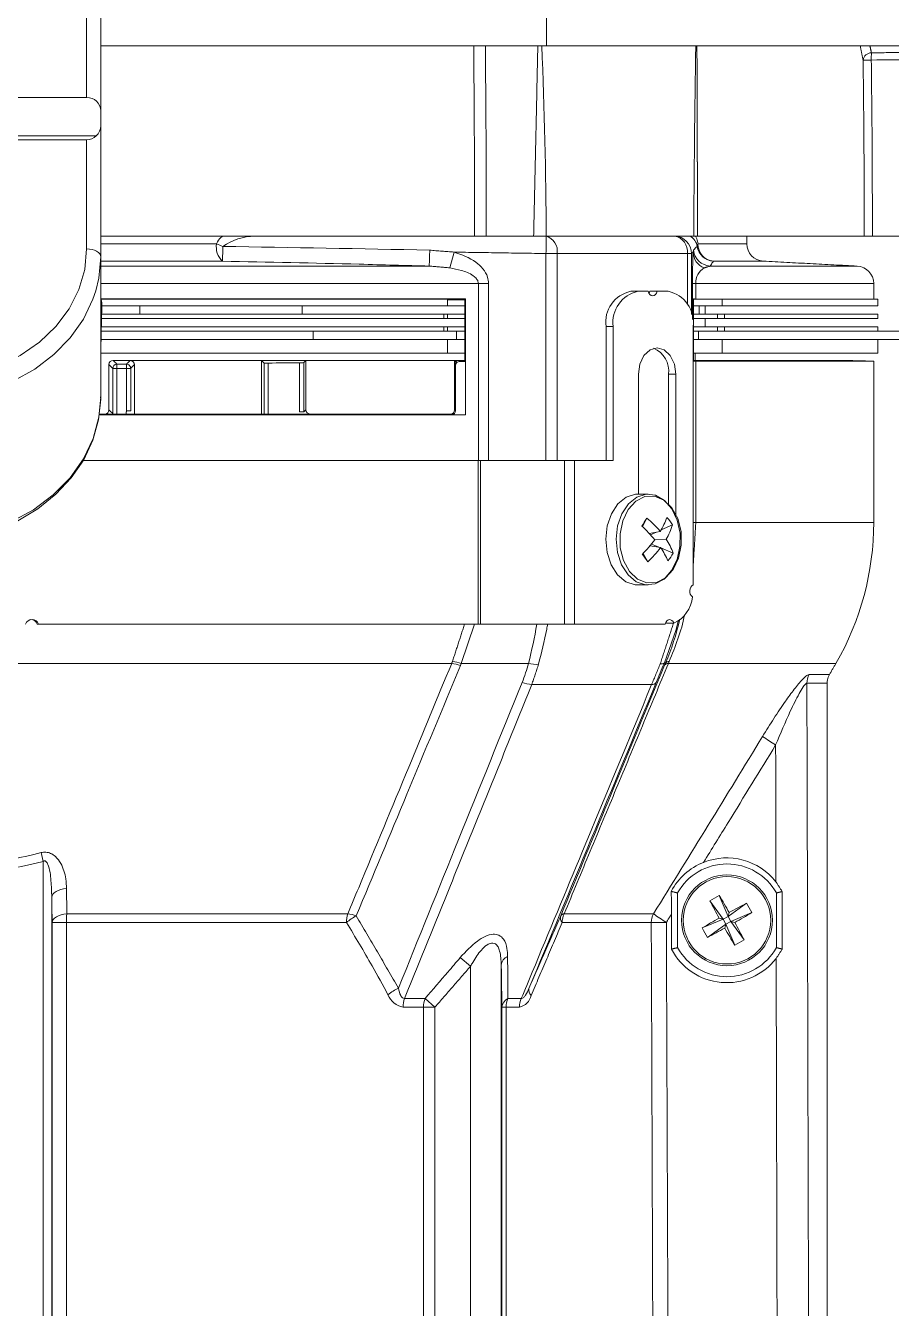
# Model space of a CAD drawing. Extents: x 8 to 113, y 2 to 87.
# Drawn here: x 49.362 to 52.43, y 68.325 to 72.873 of the extents above; entities that cross this region are included whole.
import ezdxf

# ---------------------------------------------------------------- set-up
doc = ezdxf.new("R2010")
doc.units = 0
doc.header["$MEASUREMENT"] = 0
doc.layers.add('OBJECT', color=7, linetype='CONTINUOUS')

msp = doc.modelspace()

# ---------------------------------------------------------------- linework, layer by layer
at = {"layer": 'OBJECT', "linetype": 'Continuous', "lineweight": 15}
for p, q in [((49.5782, 72.6178), (49.5782, 74.4541)), ((49.6282, 74.4541), (49.6282, 72.5709)), ((51.2072, 72.8016), (51.2072, 74.0516)), ((51.2072, 72.8016), (49.6282, 72.8016)), ((52.8952, 72.8016), (51.2072, 72.8016)), ((52.32, 72.7972), (52.3208, 72.8016)), ((49.5782, 72.6178), (49.2232, 72.6178)), ((49.6282, 72.5181), (49.6282, 72.5709)), ((49.6282, 72.5181), (49.6282, 72.0527)), ((48.402, 72.4817), (49.6124, 72.4817)), ((49.5782, 72.4681), (48.4362, 72.4681)), ((49.5782, 72.0814), (49.5782, 72.4681)), ((51.7426, 72.1266), (51.7423, 72.3895)), ((49.6282, 72.1266), (50.9528, 72.1266)), ((49.6282, 72.0996), (50.0388, 72.0996)), ((50.9944, 72.1266), (50.9528, 72.1266)), ((51.2067, 72.1266), (51.7298, 72.1266)), ((51.7344, 72.1266), (52.3335, 72.1266)), ((51.7445, 72.0996), (51.9172, 72.0996)), ((51.9172, 72.1266), (51.9172, 72.0996)), ((52.3625, 72.1266), (52.3335, 72.1266)), ((52.678, 72.1266), (52.3625, 72.1266)), ((49.6282, 72.0527), (49.6282, 71.9271)), ((50.0596, 72.0377), (49.6282, 72.0377)), ((50.8801, 72.0698), (50.865, 72.0141)), ((51.2058, 71.3308), (51.2058, 72.0647)), ((51.2453, 72.0647), (51.2058, 72.0647)), ((51.2453, 72.0647), (51.2453, 71.3308)), ((51.7071, 72.0647), (51.2453, 72.0647)), ((51.7071, 72.0647), (51.7214, 72.0647)), ((51.7071, 71.8846), (51.7071, 72.0647)), ((51.7214, 72.0647), (51.7214, 71.8492)), ((51.9759, 72.0377), (51.7997, 72.0377)), ((49.6282, 72.0203), (50.7922, 72.0203)), ((51.7876, 72.0203), (52.3084, 72.0203)), ((50.9662, 71.9583), (49.6282, 71.9583)), ((50.9662, 71.3308), (50.9662, 71.9583)), ((50.9662, 71.9583), (51.0023, 71.9583)), ((51.0023, 71.9583), (51.0023, 71.3308)), ((51.7367, 71.9583), (51.7251, 71.9583)), ((51.7251, 71.8311), (51.7251, 71.9583)), ((51.7367, 71.9583), (51.7367, 71.9035)), ((52.3672, 71.9583), (51.7367, 71.9583)), ((52.3672, 71.9583), (52.3672, 71.9035)), ((49.6282, 71.5571), (49.6282, 71.9271)), ((49.6293, 71.9035), (50.8572, 71.9035)), ((50.8572, 71.9035), (50.8572, 71.8795)), ((50.9172, 71.9008), (50.9177, 71.9008)), ((50.9177, 71.6858), (50.9177, 71.9008)), ((50.9205, 71.4924), (50.9205, 71.9041)), ((51.507, 71.9308), (51.5325, 71.9308)), ((51.5678, 71.9308), (51.5325, 71.9308)), ((51.5742, 71.9308), (51.5997, 71.9308)), ((51.6386, 71.9308), (51.5997, 71.9308)), ((51.728, 71.6821), (51.728, 71.9044)), ((51.7367, 71.9035), (51.728, 71.9035)), ((51.7367, 71.9035), (51.8121, 71.9035)), ((51.83, 71.9035), (51.8121, 71.9035)), ((51.83, 71.9035), (51.83, 71.8795)), ((51.83, 71.9035), (52.3822, 71.9035)), ((52.3822, 71.8795), (52.3822, 71.9035)), ((49.6322, 71.8867), (49.6282, 71.8859)), ((49.6282, 71.8795), (49.6322, 71.8795)), ((49.6282, 71.7268), (49.6322, 71.8779)), ((49.6322, 71.8811), (49.6322, 71.8863)), ((49.6322, 71.8795), (50.8572, 71.8795)), ((49.7665, 71.8495), (49.7665, 71.8795)), ((50.3421, 71.8495), (50.3421, 71.8795)), ((50.9177, 71.8795), (50.8572, 71.8795)), ((51.83, 71.8795), (51.728, 71.8795)), ((51.7491, 71.8495), (51.7491, 71.8795)), ((51.77, 71.8495), (51.77, 71.8795)), ((51.83, 71.8795), (52.3822, 71.8795)), ((50.8435, 71.8346), (49.631, 71.8346)), ((50.8435, 71.8495), (49.6314, 71.8495)), ((50.8435, 71.8346), (50.8435, 71.8495)), ((50.8435, 71.8495), (50.8572, 71.8495)), ((50.8572, 71.8346), (50.8435, 71.8346)), ((50.8572, 71.8495), (50.8572, 71.8346)), ((50.8572, 71.8495), (50.9177, 71.8495)), ((50.8572, 71.8346), (50.9177, 71.8346)), ((51.728, 71.8495), (51.8138, 71.8495)), ((51.728, 71.8346), (51.8138, 71.8346)), ((51.77, 71.8046), (51.77, 71.8346)), ((51.8138, 71.8346), (51.8138, 71.8495)), ((51.8138, 71.8495), (51.8389, 71.8495)), ((51.8389, 71.8346), (51.8138, 71.8346)), ((51.8389, 71.8495), (51.8389, 71.8346)), ((52.3822, 71.8495), (51.8389, 71.8495)), ((52.3822, 71.8346), (51.8389, 71.8346)), ((52.3822, 71.8346), (52.3822, 71.8495)), ((50.8435, 71.7897), (49.6299, 71.7897)), ((50.8435, 71.8046), (49.6303, 71.8046)), ((50.3804, 71.7597), (50.3804, 71.7897)), ((50.8435, 71.7897), (50.8435, 71.8046)), ((50.8435, 71.8046), (50.8572, 71.8046)), ((50.8572, 71.7897), (50.8435, 71.7897)), ((50.8572, 71.8046), (50.8572, 71.7897)), ((50.8572, 71.8046), (50.9177, 71.8046)), ((50.8572, 71.7897), (50.9177, 71.7897)), ((50.8887, 71.7597), (50.8887, 71.7897)), ((51.4441, 71.8058), (51.4186, 71.8058)), ((51.4186, 71.3308), (51.4186, 71.8058)), ((51.4441, 71.3308), (51.4441, 71.8058)), ((51.7269, 70.8907), (51.7269, 71.8058)), ((51.728, 71.8046), (51.8138, 71.8046)), ((51.728, 71.7897), (51.8138, 71.7897)), ((51.7462, 71.7597), (51.7462, 71.7897)), ((51.8138, 71.7897), (51.8138, 71.8046)), ((51.8138, 71.8046), (51.8389, 71.8046)), ((51.8389, 71.7897), (51.8138, 71.7897)), ((51.8389, 71.8046), (51.8389, 71.7897)), ((52.3822, 71.8046), (51.8389, 71.8046)), ((52.3507, 71.7897), (51.8389, 71.7897)), ((52.5322, 71.7897), (52.3507, 71.7897)), ((52.3822, 71.7897), (52.3822, 71.8046)), ((50.8572, 71.7597), (49.6291, 71.7597)), ((50.8572, 71.7117), (50.8572, 71.7597)), ((50.8572, 71.7597), (50.9177, 71.7597)), ((51.728, 71.7597), (51.83, 71.7597)), ((51.83, 71.7117), (51.83, 71.7597)), ((52.3507, 71.7597), (51.83, 71.7597)), ((52.5322, 71.7597), (52.3507, 71.7597)), ((52.3822, 71.7117), (52.3822, 71.7597)), ((50.8572, 71.7117), (49.6278, 71.7117)), ((49.629, 71.7117), (49.6282, 71.6819)), ((50.1975, 71.6858), (49.7472, 71.6858)), ((50.1975, 71.6858), (50.1975, 71.4958)), ((50.2068, 71.4958), (50.2068, 71.6766)), ((50.2218, 71.6763), (50.2218, 71.4958)), ((50.3326, 71.5033), (50.3326, 71.6776)), ((50.3476, 71.6781), (50.3476, 71.5033)), ((50.3552, 71.6858), (50.3552, 71.5109)), ((50.8822, 71.6858), (50.3552, 71.6858)), ((50.8572, 71.7117), (50.9177, 71.7117)), ((50.8822, 71.6705), (50.8822, 71.6858)), ((50.9162, 71.6858), (50.8822, 71.6858)), ((50.9177, 71.6858), (50.9172, 71.6858)), ((51.728, 71.7117), (51.83, 71.7117)), ((51.728, 71.6858), (51.9573, 71.6858)), ((51.7367, 71.683), (51.728, 71.683)), ((51.7344, 71.6858), (51.7344, 71.7117)), ((51.7367, 71.683), (51.7367, 71.1117)), ((51.7367, 71.683), (52.3672, 71.683)), ((52.3822, 71.7117), (51.83, 71.7117)), ((51.9583, 71.6857), (51.9573, 71.6858)), ((51.9583, 71.6857), (52.2633, 71.6857)), ((52.3672, 71.683), (52.3672, 71.1117)), ((49.6572, 71.6707), (49.6572, 71.5108)), ((49.6857, 71.6574), (49.6707, 71.6574)), ((49.6707, 71.4973), (49.6707, 71.6574)), ((49.6857, 71.6574), (49.6856, 71.6724)), ((49.6857, 71.6574), (49.6857, 71.4973)), ((49.7193, 71.6576), (49.7192, 71.6726)), ((49.7193, 71.5073), (49.7193, 71.6576)), ((49.7193, 71.6576), (49.7343, 71.6576)), ((49.7343, 71.6576), (49.7343, 71.5073)), ((49.7472, 71.4958), (49.7472, 71.6707)), ((50.8822, 71.511), (50.8822, 71.6705)), ((51.5336, 71.2118), (51.5336, 71.6373)), ((51.6403, 71.6373), (51.6658, 71.6373)), ((51.6403, 71.6373), (51.6403, 71.1753)), ((51.6658, 71.6373), (51.6658, 71.1336)), ((50.6322, 71.4958), (49.6239, 71.4958)), ((49.7193, 71.5073), (49.7343, 71.5073)), ((50.3476, 71.5033), (50.3326, 71.5033)), ((50.6322, 71.4926), (50.6322, 71.4958)), ((50.965, 71.3308), (49.5666, 71.3308)), ((50.965, 70.7508), (50.965, 71.3308)), ((50.9737, 71.3308), (50.965, 71.3308)), ((50.9737, 70.7508), (50.9737, 71.3308)), ((51.271, 71.3308), (50.9737, 71.3308)), ((51.271, 70.7508), (51.271, 71.3308)), ((51.3071, 71.3308), (51.271, 71.3308)), ((51.3071, 70.7508), (51.3071, 71.3308)), ((51.3071, 71.3308), (51.4441, 71.3308)), ((51.5682, 71.2118), (51.5312, 71.2118)), ((51.5635, 71.1264), (51.5473, 71.0966)), ((51.6542, 71.1033), (51.6138, 71.0848)), ((51.7367, 71.1117), (51.7269, 71.1117)), ((52.3672, 71.1117), (51.7367, 71.1117)), ((51.6108, 71.0795), (51.5712, 71.0725)), ((51.5971, 71.0771), (51.5759, 71.0674)), ((51.5898, 71.0514), (51.6317, 71.0516)), ((51.5668, 70.9721), (51.5503, 71.0014)), ((51.612, 71.022), (51.5744, 71.0286)), ((51.6096, 71.0224), (51.5796, 71.0349)), ((51.6563, 71.0029), (51.6125, 71.0212)), ((51.5312, 70.8898), (51.5682, 70.8898)), ((49.403, 70.7508), (49.4073, 70.7508)), ((50.965, 70.7508), (49.4073, 70.7508)), ((50.9737, 70.7508), (50.965, 70.7508)), ((51.271, 70.7508), (50.9737, 70.7508)), ((51.3071, 70.7508), (51.271, 70.7508)), ((51.628, 70.7508), (51.3071, 70.7508)), ((51.6312, 70.7587), (51.6334, 70.7541)), ((51.6588, 70.7541), (51.6334, 70.7541)), ((50.8717, 70.6117), (49.2572, 70.6117)), ((51.1438, 70.6117), (50.9056, 70.6117)), ((51.6252, 70.6135), (51.6292, 70.6118)), ((52.2332, 70.6117), (51.6396, 70.6117)), ((51.1556, 70.5367), (51.5802, 70.5367)), ((52.2022, 70.5414), (52.1303, 70.5414)), ((52.1385, 70.5724), (52.2105, 70.5724)), ((52.2022, 70.5414), (52.2022, 65.8575)), ((49.4168, 69.9406), (49.4245, 69.9096)), ((49.4245, 65.4847), (49.4245, 69.9096)), ((49.4545, 65.4837), (49.4545, 69.7824)), ((51.6722, 69.7976), (51.6722, 69.6039)), ((51.7867, 69.7702), (51.8333, 69.7047)), ((51.82, 69.7887), (51.8512, 69.7147)), ((52.0222, 69.7976), (52.0222, 69.6039)), ((49.508, 69.7237), (50.5037, 69.7237)), ((51.2702, 69.7237), (51.5868, 69.7237)), ((51.9166, 69.7613), (51.8512, 69.7147)), ((51.8551, 69.7285), (51.8512, 69.7147)), ((51.9352, 69.728), (51.8612, 69.6968)), ((49.4559, 65.4791), (49.4559, 69.6927)), ((49.4559, 69.6927), (49.5064, 69.6927)), ((49.5064, 69.6927), (49.5064, 65.4737)), ((50.4991, 69.6927), (49.5064, 69.6927)), ((51.5789, 69.6927), (51.2633, 69.6927)), ((51.7593, 69.6735), (51.8333, 69.7047)), ((51.7778, 69.6403), (51.8433, 69.6868)), ((51.8333, 69.7047), (51.8195, 69.7086)), ((51.8333, 69.7047), (51.8512, 69.7147)), ((51.8333, 69.7047), (51.8433, 69.6868)), ((51.8394, 69.6731), (51.8433, 69.6868)), ((51.8612, 69.6968), (51.8433, 69.6868)), ((51.8745, 69.6128), (51.8433, 69.6868)), ((51.8612, 69.6968), (51.8512, 69.7147)), ((51.9077, 69.6313), (51.8612, 69.6968)), ((51.8612, 69.6968), (51.8749, 69.6929)), ((50.902, 69.5687), (50.9384, 69.5377)), ((50.9384, 65.4828), (50.9384, 69.5377)), ((51.0474, 69.5417), (51.0474, 65.483)), ((50.705, 69.4237), (50.7774, 69.4237)), ((50.7774, 69.4237), (50.8125, 69.3927)), ((51.0708, 69.4237), (51.1184, 69.4237)), ((50.772, 69.3927), (50.6998, 69.3927)), ((50.772, 65.4737), (50.772, 69.3927)), ((50.772, 69.3927), (50.8125, 69.3927)), ((50.8125, 69.3927), (50.8125, 65.4754)), ((51.0497, 65.4753), (51.0497, 69.3927)), ((51.0497, 69.3927), (51.0645, 69.3927)), ((51.0645, 69.3927), (51.0645, 65.4737)), ((51.1119, 69.3927), (51.0645, 69.3927))]:
    msp.add_line(p, q, dxfattribs=at)
at = {"layer": 'OBJECT', "linetype": 'Continuous', "lineweight": 15, "flags": 128}
for points in [[(48.4362, 72.0814), (48.4433, 72.0082), (48.4642, 71.9368), (48.4985, 71.869), (48.5453, 71.8064), (48.6035, 71.7506), (48.6716, 71.7029), (48.748, 71.6646), (48.8308, 71.6365), (48.9179, 71.6194), (49.0072, 71.6136), (49.0965, 71.6194), (49.1837, 71.6365), (49.2665, 71.6646), (49.3429, 71.7029), (49.411, 71.7506), (49.4692, 71.8064), (49.516, 71.869), (49.5503, 71.9368), (49.5712, 72.0082), (49.5782, 72.0814)], [(49.6282, 72.0527), (49.6273, 72.0583), (49.6244, 72.0636), (49.6198, 72.0686), (49.6136, 72.073), (49.606, 72.0765), (49.5974, 72.0792), (49.588, 72.0808), (49.5782, 72.0814)], [(49.6282, 72.0527), (49.6213, 71.9769), (49.6105, 71.932)], [(49.6105, 71.932), (49.6006, 71.9027), (49.5667, 71.832), (49.5203, 71.7661), (49.4625, 71.7067), (49.3944, 71.655), (49.3177, 71.6121), (49.2341, 71.5791), (49.1454, 71.5567), (49.0536, 71.5454), (48.9608, 71.5454), (48.869, 71.5567), (48.7803, 71.5791), (48.6967, 71.6121), (48.62, 71.655), (48.552, 71.7067), (48.4941, 71.7661), (48.4477, 71.832), (48.4265, 71.8724)], [(51.5997, 71.9308), (51.5973, 71.9242), (51.5936, 71.919), (51.5889, 71.9157), (51.5838, 71.9145), (51.5786, 71.9157), (51.574, 71.919), (51.5702, 71.9242), (51.5678, 71.9308)], [(51.5742, 71.9308), (51.5718, 71.9242), (51.571, 71.9228)], [(51.5336, 71.6373), (51.5386, 71.673), (51.5529, 71.7034), (51.5744, 71.7236), (51.5997, 71.7308), (51.625, 71.7236), (51.6464, 71.7034), (51.6607, 71.673), (51.6658, 71.6373)], [(48.3868, 71.5356), (48.389, 71.509), (48.4052, 71.4324), (48.4354, 71.3588), (48.4789, 71.2898), (48.5347, 71.227), (48.6016, 71.1719), (48.678, 71.1258), (48.762, 71.0898), (48.8517, 71.0646), (48.9451, 71.051), (49.0399, 71.0491), (49.1339, 71.0591), (49.225, 71.0807), (49.311, 71.1134), (49.3899, 71.1565), (49.4599, 71.2089), (49.5194, 71.2694), (49.5669, 71.3367), (49.6013, 71.4091), (49.6219, 71.4849), (49.6282, 71.5571)], [(48.3882, 71.5348), (48.3922, 71.485), (48.4105, 71.4134), (48.4407, 71.3448), (48.4821, 71.2804), (48.534, 71.2215), (48.5955, 71.1692), (48.6653, 71.1247), (48.742, 71.0888), (48.8241, 71.0623), (48.9099, 71.0457), (48.9978, 71.0394), (49.0858, 71.0435), (49.1723, 71.0579), (49.2556, 71.0825), (49.334, 71.1166), (49.4058, 71.1598), (49.4695, 71.2111), (49.5239, 71.2696), (49.5677, 71.3339), (49.6001, 71.4027), (49.6203, 71.4746), (49.6281, 71.5479), (49.6275, 71.5572)], [(51.5312, 71.2118), (51.5235, 71.2114), (51.4903, 71.201), (51.4608, 71.1774), (51.4376, 71.1424), (51.4226, 71.0993), (51.4173, 71.0519), (51.4222, 71.0044), (51.4367, 70.961), (51.4596, 70.9256), (51.4888, 70.9013), (51.5219, 70.8903), (51.5312, 70.8898)], [(51.6511, 70.9404), (51.6704, 70.9799), (51.6806, 71.0256), (51.6809, 71.0736), (51.6711, 71.1196), (51.6522, 71.1594), (51.6258, 71.1896), (51.5943, 71.2075), (51.5605, 71.2114), (51.5273, 71.201), (51.4978, 71.1774), (51.4746, 71.1424), (51.4596, 71.0993), (51.4543, 71.0519), (51.4592, 71.0044), (51.4737, 70.961), (51.4966, 70.9256), (51.5258, 70.9013), (51.5589, 70.8903), (51.5927, 70.8935), (51.6244, 70.9108), (51.6511, 70.9404)], [(51.6565, 70.9446), (51.6758, 70.9847), (51.6854, 71.0312), (51.6843, 71.0796), (51.6728, 71.1252), (51.6518, 71.1635), (51.6235, 71.1908), (51.5906, 71.2044), (51.5563, 71.2029), (51.5241, 71.1865), (51.497, 71.1569), (51.4777, 71.1169), (51.4681, 71.0704), (51.4692, 71.0219), (51.4807, 70.9763), (51.5017, 70.938), (51.53, 70.9107), (51.5629, 70.8972), (51.5971, 70.8986), (51.6294, 70.915), (51.6565, 70.9446)], [(51.6752, 70.7648), (51.6661, 70.7281), (51.6252, 70.6135), (51.6252, 70.6135), (51.6252, 70.6135)], [(51.628, 70.7508), (51.6302, 70.7569), (51.6336, 70.762), (51.6378, 70.7654), (51.6426, 70.7669), (51.6475, 70.7664), (51.6521, 70.764), (51.656, 70.7597), (51.6588, 70.7541)], [(50.9524, 70.7508), (50.9056, 70.6117), (50.9056, 70.6117), (50.9056, 70.6117)], [(49.5068, 69.8134), (49.4963, 69.8119), (49.4865, 69.8096), (49.4776, 69.8064), (49.4698, 69.8026), (49.4635, 69.7981), (49.4587, 69.7931), (49.4557, 69.7878), (49.4545, 69.7824)], [(49.508, 69.7237), (49.4976, 69.7222), (49.4878, 69.7199), (49.4789, 69.7167), (49.4711, 69.7128), (49.4648, 69.7083), (49.4601, 69.7034), (49.4571, 69.6981), (49.4559, 69.6927)]]:
    msp.add_lwpolyline(points, dxfattribs=at)
at = {"layer": 'OBJECT', "linetype": 'Continuous', "lineweight": 15}
for radius in [0.161, 0.1549]:
    msp.add_circle((51.8472, 69.7008), radius, dxfattribs=at)
for centre, radius, start, end in [((34.9843, 72.0792), 16.2224, 0.16739, 2.55226), ((94.4338, 72.0161), 42.7042, 178.94595, 179.85165), ((52.3595, 72.7465), 0.0302, 91.208, 172.3738), ((53.0407, 72.7569), 0.6821, 178.3353, 180.5015), ((52.7107, 43.9741), 28.7789, 90.70107, 90.75881), ((49.5797, 72.5693), 0.0485, 1.8793, 91.7634), ((49.5782, 72.5181), 0.05, 313.1786, 0), ((49.5782, 72.5181), 0.05, 270, 313.1786), ((50.1038, 72.087), 0.0662, 169.0222, 228.1642), ((50.2162, 72.4683), 0.4092, 244.3029, 247.6553), ((37.4075, 72.315), 12.6552, 358.74425, 358.9805), ((50.1783, 71.9206), 0.2061, 91.3946, 124.7934), ((48.6261, -27.8906), 99.9907, 88.757759, 89.177946), ((2.2428, 72.8969), 48.9701, 359.02617, 359.09869), ((51.1904, 72.0735), 0.0556, 350.8085, 72.8843), ((51.6507, 72.0708), 0.0568, 353.8232, 79.8675), ((51.6594, 72.0646), 0.062, 0.0187, 88.8266), ((51.6934, 72.0834), 0.0486, 7.6045, 62.7865), ((51.7926, 72.0268), 0.0811, 128.9804, 142.0887), ((51.7559, 72.0909), 0.0143, 142.6414, 184.1274), ((51.8028, 72.0996), 0.062, 189.0432, 267.16), ((51.8049, 72.0979), 0.0605, 178.4265, 265.0796), ((51.9792, 72.0996), 0.062, 180.0007, 267.0006), ((33.9333, 72.5428), 16.867, 358.22477, 358.4164), ((53.9687, 71.9701), 2.2437, 177.4506, 180.2995), ((51.7877, 72.0707), 0.0604, 180.8385, 249.7837), ((51.7904, 72.0822), 0.062, 185.1379, 267.4504), ((51.8001, 71.9602), 0.0634, 121.6862, 181.6521), ((52.3052, 71.9583), 0.062, 0.0004, 87.0006), ((51.5291, 71.8214), 0.1116, 101.4218, 188.0495), ((51.5546, 71.8214), 0.1116, 101.4218, 188.0495), ((51.6165, 71.8214), 0.1116, 351.9505, 78.5782), ((51.7358, 71.9359), 0.0324, 256.1879, 271.7305), ((49.5122, 71.8863), 0.12, 0, 0.1914), ((49.5122, 71.8811), 0.12, 359.2499, 0), ((49.5122, 71.8811), 0.12, 358.5, 359.2499), ((51.5522, 71.6474), 0.0887, 353.4616, 66.9255), ((49.6722, 71.6708), 0.015, 89.9983, 179.6993), ((49.7322, 71.6707), 0.0151, 359.8693, 89.7804), ((50.217, 71.8526), 0.1763, 266.7006, 271.5745), ((49.2007, 168.676), 97.005, 270.603144, 270.668577), ((50.3354, 71.8049), 0.1274, 268.7578, 275.5104), ((50.8973, 71.6707), 0.015, 90.1173, 178.8378), ((50.9006, 71.6673), 0.0152, 90.7492, 180.2319), ((51.7358, 71.6506), 0.0324, 88.27, 103.8079), ((49.6857, 71.6574), 0.015, 90.3653, 179.9543), ((49.7193, 71.6576), 0.015, 0.0463, 90.29), ((49.6422, 71.5108), 0.015, 269.9982, 359.7065), ((50.3703, 71.5109), 0.0151, 179.733, 269.5843), ((50.8672, 71.5108), 0.015, 270.1429, 358.8357), ((50.8703, 71.5077), 0.0152, 270.6242, 0.3569), ((51.381, 71.2198), 0.2692, 328.588, 340.3695), ((51.4922, 71.0021), 0.191, 32.0142, 41.8138), ((54.8672, 68.9075), 3.9797, 146.1127, 146.5919), ((51.1948, 70.7227), 0.5139, 39.5502, 47.0246), ((51.3148, 70.8282), 0.3883, 40.334, 50.1596), ((51.4389, 71.166), 0.2242, 329.3222, 343.7606), ((51.3672, 71.1117), 1, 329.9995, 360), ((51.1916, 71.3439), 0.4959, 315.8157, 323.6478), ((51.4533, 70.9311), 0.2153, 19.4637, 34.0336), ((53.4715, 72.4233), 2.3945, 216.5237, 217.3042), ((51.3082, 71.2518), 0.3809, 312.7657, 322.8973), ((51.3971, 70.8727), 0.2617, 23.0567, 34.7892), ((51.4835, 71.0979), 0.1972, 321.5108, 331.1938), ((51.7428, 70.868), 0.0277, 124.9613, 228.8585), ((51.612, 70.857), 0.113, 294.4774, 354.9939), ((49.3847, 70.7431), 0.0239, 90.0082, 161.3343), ((49.3806, 70.7434), 0.0236, 18.1975, 89.8232), ((49.3847, 70.7432), 0.0238, 18.6152, 87.6218), ((50.7719, 70.9776), 0.9321, 336.8955, 347.0002), ((49.2426, 71.0909), 1.9607, 345.8537, 350.0087), ((50.857, 70.4797), 0.1328, 69.8861, 83.6662), ((50.8616, 70.4862), 0.133, 70.6916, 84.4693), ((51.174, 70.7378), 0.1296, 256.5645, 272.455), ((51.6154, 70.6252), 0.0153, 253.0313, 310.1241), ((51.6394, 70.5957), 0.016, 89.4462, 145.475), ((51.6418, 70.6029), 0.0155, 88.1298, 144.6109), ((51.1645, 70.6632), 0.1268, 250.071, 265.9952), ((51.5821, 70.5544), 0.0178, 264.1254, 322.7192), ((52.1934, 70.5414), 0.0631, 150.6115, 180.034), ((-32.119, 121.5795), 98.4667, 328.22174, 328.651317), ((52.3399, 70.8632), 0.6285, 234.3129, 239.363), ((49.0072, 71.5489), 1.6916, 255.718, 284.282), ((49.0072, 71.5236), 1.6351, 255.4942, 284.5058), ((51.8449, 69.7012), 0.2202, 111.4903, 152.4115), ((51.8472, 69.7008), 0.2, 28.955, 151.045), ((51.8465, 69.7008), 0.2212, 38.0275, 111.8555), ((51.9962, 69.4335), 0.3965, 116.3978, 121.8984), ((54.2454, 71.0408), 2.7676, 207.3299, 208.7738), ((49.4468, 68.3647), 2.7676, 29.5224, 30.9663), ((49.8042, 69.6935), 0.2978, 174.1817, 180.1563), ((50.6023, 69.6932), 0.1032, 162.8621, 180.3249), ((50.487, 69.5902), 0.1345, 69.8778, 82.8773), ((51.2706, 69.7084), 0.0153, 91.5746, 146.3337), ((51.335, 69.6929), 0.0717, 154.6006, 180.2047), ((51.6434, 69.6927), 0.0645, 151.3447, 180.0719), ((51.9748, 70.2587), 0.661, 234.0519, 238.802), ((53.1873, 67.3026), 2.7676, 117.3299, 118.7738), ((50.5112, 72.1011), 2.7676, 299.5224, 300.9663), ((51.58, 69.5517), 0.3965, 26.3978, 31.8984), ((50.6162, 69.5611), 0.1761, 118.0928, 131.68), ((51.2834, 69.7098), 0.0264, 164.5314, 220.4525), ((51.6343, 67.5173), 2.176, 90.05, 91.4599), ((53.1833, 67.3004), 2.7676, 119.5224, 120.9663), ((52.1144, 69.8498), 0.3965, 206.3978, 211.8984), ((50.5072, 72.0989), 2.7676, 297.3299, 298.7738), ((54.2476, 71.0368), 2.7676, 209.5224, 210.9663), ((49.4491, 68.3607), 2.7676, 27.3299, 28.7738), ((51.6982, 69.968), 0.3965, 296.3978, 301.8984), ((51.8465, 69.7008), 0.2212, 207.5688, 322.2557), ((51.8472, 69.7008), 0.2, 208.955, 331.045), ((51.0855, 69.5377), 0.0383, 114.1733, 174.0536), ((50.7529, 69.3096), 0.1662, 114.7217, 130.0941), ((51.1704, 69.4535), 0.0255, 168.0646, 228.0057), ((50.7132, 69.4641), 0.0727, 202.1081, 259.3164), ((50.7918, 69.3932), 0.092, 160.6461, 180.3188), ((50.8606, 69.3931), 0.0886, 159.8557, 180.3124), ((51.0881, 69.3891), 0.0386, 116.6089, 174.7731), ((51.142, 69.393), 0.0775, 156.7007, 180.2622), ((51.0998, 69.4461), 0.0548, 282.8001, 347.8926), ((51.1879, 69.393), 0.076, 156.1964, 180.2503)]:
    msp.add_arc(centre, radius, start, end, dxfattribs=at)
msp.add_ellipse((43.9501, 73.4266), major_axis=(35.624, 0), ratio=0.01952, start_param=4.950673, end_param=4.959909, dxfattribs=at)
for points, knots in [([(50.9528, 72.1266), (50.9526, 72.257), (50.9523, 72.482), (50.9505, 72.707), (50.9497, 72.8016)], [0, 0, 0, 0, 0.579334, 1, 1, 1, 1]), ([(50.991, 72.8016), (50.9918, 72.707), (50.9939, 72.482), (50.9943, 72.257), (50.9944, 72.1266)], [0, 0, 0, 0, 0.420439, 1, 1, 1, 1]), ([(52.3589, 72.7767), (52.3789, 72.7768), (52.4788, 72.7773), (52.5851, 72.7779), (52.6714, 72.7783), (52.6777, 72.7784)], [0, 0, 0, 0, 0.188103, 0.940514, 1, 1, 1, 1]), ([(52.3335, 72.1266), (52.3333, 72.2335), (52.333, 72.4415), (52.3307, 72.6495), (52.3296, 72.7505)], [0, 0, 0, 0, 0.514, 1, 1, 1, 1]), ([(52.3586, 72.7509), (52.3597, 72.6498), (52.362, 72.4417), (52.3623, 72.2336), (52.3625, 72.1266)], [0, 0, 0, 0, 0.486, 1, 1, 1, 1]), ([(50.0388, 72.0996), (50.0431, 72.108), (50.0485, 72.1186), (50.0576, 72.1252), (50.0596, 72.1266)], [0, 0, 0, 0, 0.785749, 1, 1, 1, 1]), ([(50.9944, 72.1266), (51.0257, 72.1266), (51.0816, 72.1266), (51.1375, 72.1266), (51.1621, 72.1266)], [0, 0, 0, 0, 0.56, 1, 1, 1, 1]), ([(51.2067, 72.1266), (51.1999, 72.1266), (51.1864, 72.1266), (51.1702, 72.1266), (51.1621, 72.1266)], [0, 0, 0, 0, 0.49976, 1, 1, 1, 1]), ([(51.7415, 72.1266), (51.7414, 72.1266), (51.741, 72.1266), (51.7346, 72.1266), (51.7298, 72.1266)], [0, 0, 0, 0, 0.266679, 1, 1, 1, 1]), ([(51.7359, 72.1266), (51.7375, 72.1234), (51.7411, 72.1164), (51.7433, 72.1055), (51.7445, 72.0996)], [0, 0, 0, 0, 0.450091, 1, 1, 1, 1]), ([(50.7922, 72.0203), (50.7096, 72.0225), (50.4654, 72.0293), (50.2212, 72.0344), (50.0596, 72.0377)], [0, 0, 0, 0, 0.33844, 1, 1, 1, 1]), ([(50.8801, 72.0698), (50.9075, 72.0603), (50.9457, 72.047), (50.9834, 72.0119), (50.9997, 71.9852), (51.0016, 71.9661), (51.0023, 71.9583)], [0, 0, 0, 0, 0.484963, 0.675899, 0.868393, 1, 1, 1, 1]), ([(51.7997, 72.0377), (51.7984, 72.0362), (51.7944, 72.0315), (51.7904, 72.0248), (51.7876, 72.0203)], [0, 0, 0, 0, 0.321063, 1, 1, 1, 1]), ([(50.9662, 71.9583), (50.9659, 71.961), (50.9652, 71.9671), (50.9588, 71.9772), (50.9403, 71.993), (50.9073, 72.0059), (50.8787, 72.0114), (50.865, 72.0141)], [0, 0, 0, 0, 0.064307, 0.144323, 0.280227, 0.653314, 1, 1, 1, 1]), ([(49.6293, 71.9036), (49.6831, 71.9036), (49.8311, 71.9036), (50.0677, 71.9037), (50.3509, 71.9038), (50.639, 71.9039), (50.8264, 71.9041), (50.9205, 71.9041)], [0, 0, 0, 0, 0.11637, 0.320342, 0.524314, 0.760971, 1, 1, 1, 1]), ([(49.6722, 71.6858), (49.6725, 71.6855), (49.6738, 71.6842), (49.6767, 71.6813), (49.6809, 71.6771), (49.6841, 71.6739), (49.6856, 71.6724)], [0, 0, 0, 0, 0.058584, 0.292918, 0.660731, 1, 1, 1, 1]), ([(49.7322, 71.6858), (49.7297, 71.6858), (49.7198, 71.6858), (49.6998, 71.6858), (49.6822, 71.6858), (49.6722, 71.6858)], [0, 0, 0, 0, 0.124521, 0.499556, 1, 1, 1, 1]), ([(49.7192, 71.6726), (49.7193, 71.6728), (49.7205, 71.6739), (49.7233, 71.6767), (49.7275, 71.681), (49.7306, 71.6842), (49.7322, 71.6858)], [0, 0, 0, 0, 0.030829, 0.271326, 0.635663, 1, 1, 1, 1]), ([(50.1975, 71.6858), (50.1992, 71.6842), (50.2021, 71.6813), (50.2052, 71.6782), (50.2067, 71.6767), (50.2068, 71.6766)], [0, 0, 0, 0, 0.520228, 0.948543, 1, 1, 1, 1]), ([(50.2072, 71.6858), (50.2056, 71.6858), (50.2024, 71.6858), (50.1992, 71.6858), (50.1976, 71.6858)], [0, 0, 0, 0, 0.500007, 1, 1, 1, 1]), ([(50.3472, 71.6858), (50.3357, 71.6858), (50.3125, 71.6858), (50.266, 71.6858), (50.2307, 71.6858), (50.2072, 71.6858)], [0, 0, 0, 0, 0.250103, 0.500205, 1, 1, 1, 1]), ([(50.3472, 71.6858), (50.3485, 71.6858), (50.3512, 71.6858), (50.3538, 71.6858), (50.3552, 71.6858)], [0, 0, 0, 0, 0.500008, 1, 1, 1, 1]), ([(50.3552, 71.6858), (50.3538, 71.6844), (50.3513, 71.6819), (50.3488, 71.6793), (50.3476, 71.6781)], [0, 0, 0, 0, 0.524976, 1, 1, 1, 1]), ([(50.8822, 71.6858), (50.8844, 71.6836), (50.8867, 71.6814), (50.8889, 71.6792), (50.889, 71.6791)], [0, 0, 0, 0, 0.955874, 1, 1, 1, 1]), ([(50.8972, 71.6858), (50.8975, 71.6855), (50.8986, 71.6844), (50.8996, 71.6833), (50.9004, 71.6825)], [0, 0, 0, 0, 0.244689, 1, 1, 1, 1]), ([(50.8973, 71.6858), (50.8981, 71.6858), (50.9048, 71.6858), (50.9114, 71.6858), (50.9172, 71.6858)], [0, 0, 0, 0, 0.127543, 1, 1, 1, 1]), ([(50.9205, 71.6825), (50.9175, 71.6825), (50.9116, 71.6825), (50.9049, 71.6825), (50.9012, 71.6825), (50.9004, 71.6825)], [0, 0, 0, 0, 0.441887, 0.883774, 1, 1, 1, 1]), ([(50.9205, 71.6825), (50.9197, 71.6832), (50.9186, 71.6843), (50.9176, 71.6854), (50.9172, 71.6858)], [0, 0, 0, 0, 0.697867, 1, 1, 1, 1]), ([(49.6856, 71.6724), (49.6956, 71.6725), (49.7068, 71.6726), (49.718, 71.6726), (49.7192, 71.6726)], [0, 0, 0, 0, 0.89395, 1, 1, 1, 1]), ([(50.8822, 71.6705), (50.8822, 71.6706), (50.8822, 71.6708), (50.8822, 71.671), (50.8822, 71.671)], [0, 0, 0, 0, 0.637801, 1, 1, 1, 1]), ([(50.6322, 71.4926), (50.5499, 71.4926), (50.3848, 71.4927), (50.1222, 71.4928), (49.8678, 71.4929), (49.6982, 71.4929), (49.6223, 71.493)], [0, 0, 0, 0, 0.258431, 0.518657, 0.784541, 1, 1, 1, 1]), ([(49.6572, 71.5107), (49.6572, 71.5107), (49.6617, 71.5062), (49.6662, 71.5017), (49.6707, 71.4973)], [0, 0, 0, 0, 0.000031, 1, 1, 1, 1]), ([(50.9205, 71.4924), (50.9001, 71.4924), (50.8592, 71.4924), (50.7967, 71.4925), (50.7215, 71.4925), (50.666, 71.4926), (50.6322, 71.4926)], [0, 0, 0, 0, 0.218765, 0.43753, 0.656295, 1, 1, 1, 1]), ([(50.8671, 71.4958), (50.8518, 71.4958), (50.816, 71.4958), (50.7433, 71.4958), (50.6846, 71.4958), (50.6472, 71.4958)], [0, 0, 0, 0, 0.21413, 0.498862, 1, 1, 1, 1]), ([(50.8704, 71.4925), (50.8702, 71.4928), (50.8691, 71.4939), (50.868, 71.4949), (50.8672, 71.4958)], [0, 0, 0, 0, 0.245295, 1, 1, 1, 1]), ([(50.8704, 71.4925), (50.8754, 71.4925), (50.8922, 71.4925), (50.9088, 71.4925), (50.9205, 71.4925)], [0, 0, 0, 0, 0.298618, 1, 1, 1, 1]), ([(50.8822, 71.5105), (50.8822, 71.5106), (50.8822, 71.5108), (50.8822, 71.511), (50.8822, 71.511)], [0, 0, 0, 0, 0.636589, 1, 1, 1, 1]), ([(51.6967, 70.7841), (51.6967, 70.784), (51.6858, 70.7251), (51.664, 70.6717), (51.6423, 70.6183)], [0, 0, 0, 0, 0.002696, 1, 1, 1, 1]), ([(51.2117, 70.7508), (51.2106, 70.745), (51.2016, 70.6962), (51.1899, 70.6495), (51.1795, 70.6083)], [0, 0, 0, 0, 0.118347, 1, 1, 1, 1]), ([(50.5037, 69.7237), (50.5165, 69.7545), (50.5885, 69.9278), (50.7112, 70.2237), (50.8209, 70.489), (50.8717, 70.6117)], [0, 0, 0, 0, 0.104198, 0.585846, 1, 1, 1, 1]), ([(50.9027, 70.6044), (50.8395, 70.4522), (50.7166, 70.156), (50.5932, 69.8602), (50.5333, 69.7165)], [0, 0, 0, 0, 0.514049, 1, 1, 1, 1]), ([(50.9056, 70.6117), (50.9056, 70.6117), (50.9047, 70.6093), (50.9037, 70.6068), (50.9027, 70.6044)], [0, 0, 0, 0, 0.00028, 1, 1, 1, 1]), ([(51.1213, 70.544), (51.1295, 70.5664), (51.1378, 70.5888), (51.1438, 70.6117), (51.1438, 70.6117)], [0, 0, 0, 0, 0.999969, 1, 1, 1, 1]), ([(51.2579, 69.7169), (51.3177, 69.8607), (51.4407, 70.1565), (51.5633, 70.4527), (51.6263, 70.6048)], [0, 0, 0, 0, 0.486388, 1, 1, 1, 1]), ([(51.6252, 70.6135), (51.6252, 70.6135), (51.6154, 70.5898), (51.6058, 70.5667), (51.5962, 70.5436)], [0, 0, 0, 0, 0.00003, 1, 1, 1, 1]), ([(51.6263, 70.6048), (51.6272, 70.6071), (51.6282, 70.6095), (51.6292, 70.6118), (51.6292, 70.6118)], [0, 0, 0, 0, 0.99971, 1, 1, 1, 1]), ([(50.6834, 69.4606), (50.7543, 69.6363), (50.9, 69.9974), (51.0462, 70.3586), (51.1213, 70.544)], [0, 0, 0, 0, 0.486656, 1, 1, 1, 1]), ([(51.1184, 69.4237), (51.1313, 69.4546), (51.2036, 69.6286), (51.3579, 69.9996), (51.4987, 70.3397), (51.5802, 70.5367)], [0, 0, 0, 0, 0.083466, 0.469044, 1, 1, 1, 1]), ([(51.5962, 70.5436), (51.5193, 70.3581), (51.3694, 69.9965), (51.2188, 69.6349), (51.1455, 69.4588)], [0, 0, 0, 0, 0.513008, 1, 1, 1, 1]), ([(51.9732, 70.3527), (51.9865, 70.3741), (52.013, 70.4168), (52.051, 70.4733), (52.0859, 70.521), (52.1123, 70.5528), (52.1303, 70.5699), (52.136, 70.5716), (52.1385, 70.5724)], [0, 0, 0, 0, 0.227374, 0.454238, 0.628217, 0.803357, 0.912623, 1, 1, 1, 1]), ([(52.1303, 70.5414), (52.1289, 70.5408), (52.1256, 70.5395), (52.1159, 70.5268), (52.0974, 70.4956), (52.0631, 70.426), (52.0365, 70.3628), (52.0196, 70.3224)], [0, 0, 0, 0, 0.062411, 0.139207, 0.265334, 0.530913, 1, 1, 1, 1]), ([(52.1303, 70.5414), (52.1305, 70.4636), (52.1316, 70.0525), (52.1357, 68.472), (52.1393, 66.9693), (52.1422, 65.7998)], [0, 0, 0, 0, 0.049218, 0.260105, 1, 1, 1, 1]), ([(52.2105, 70.5724), (52.2075, 70.566), (52.2029, 70.5561), (52.2023, 70.5452), (52.2022, 70.5414)], [0, 0, 0, 0, 0.64356, 1, 1, 1, 1]), ([(52.0196, 70.3224), (51.9635, 70.2307), (51.8786, 70.0918), (51.7932, 69.9532), (51.7642, 69.9062)], [0, 0, 0, 0, 0.660515, 1, 1, 1, 1]), ([(49.4168, 69.9406), (49.4226, 69.9416), (49.4343, 69.9434), (49.4524, 69.9384), (49.4716, 69.9254), (49.4931, 69.8953), (49.5046, 69.8554), (49.5062, 69.8247), (49.5068, 69.8134)], [0, 0, 0, 0, 0.087297, 0.174538, 0.284702, 0.464437, 0.802351, 1, 1, 1, 1]), ([(49.4545, 69.7824), (49.4539, 69.8019), (49.4526, 69.8411), (49.4478, 69.8829), (49.4379, 69.9042), (49.4352, 69.9082), (49.4322, 69.9106), (49.4299, 69.9115), (49.4274, 69.9113), (49.4256, 69.9104), (49.4248, 69.9098), (49.4245, 69.9096)], [0, 0, 0, 0, 0.41911, 0.839951, 0.8802, 0.924729, 0.942602, 0.960653, 0.976828, 0.994028, 1, 1, 1, 1]), ([(51.6497, 69.8032), (51.6499, 69.7938), (51.6503, 69.7686), (51.6504, 69.7401), (51.6504, 69.7223)], [0, 0, 0, 0, 0.372317, 1, 1, 1, 1]), ([(50.6459, 69.4368), (50.6273, 69.471), (50.5806, 69.5573), (50.5298, 69.6417), (50.4991, 69.6927)], [0, 0, 0, 0, 0.396331, 1, 1, 1, 1]), ([(51.5938, 65.5831), (51.5937, 65.6244), (51.593, 65.8311), (51.5899, 66.699), (51.5851, 68.0275), (51.5808, 69.1907), (51.5789, 69.6927)], [0, 0, 0, 0, 0.030171, 0.150856, 0.633595, 1, 1, 1, 1]), ([(51.6324, 69.6934), (51.634, 69.2904), (51.6372, 68.4572), (51.6423, 67.0873), (51.6458, 66.1204), (51.6477, 65.5838)], [0, 0, 0, 0, 0.294131, 0.608268, 1, 1, 1, 1]), ([(50.902, 69.5687), (50.9215, 69.5899), (50.949, 69.6199), (50.9908, 69.6453), (51.018, 69.6531), (51.0409, 69.649), (51.0592, 69.6321), (51.0683, 69.6049), (51.0694, 69.5821), (51.0698, 69.5727)], [0, 0, 0, 0, 0.269459, 0.38121, 0.493906, 0.593567, 0.708386, 0.879636, 1, 1, 1, 1]), ([(51.0474, 69.5417), (51.0466, 69.5592), (51.0455, 69.5826), (51.0364, 69.6067), (51.0284, 69.6169), (51.0181, 69.621), (51.0069, 69.6195), (50.9924, 69.6114), (50.9702, 69.5896), (50.9522, 69.5626), (50.941, 69.5424), (50.9384, 69.5377)], [0, 0, 0, 0, 0.248555, 0.333335, 0.418738, 0.477068, 0.535602, 0.604493, 0.713168, 0.934338, 1, 1, 1, 1]), ([(50.7774, 69.4237), (50.8046, 69.4548), (50.8464, 69.5029), (50.8875, 69.5516), (50.902, 69.5687)], [0, 0, 0, 0, 0.648493, 1, 1, 1, 1]), ([(51.0698, 69.5727), (51.07, 69.5415), (51.0704, 69.4915), (51.0707, 69.4422), (51.0708, 69.4237)], [0, 0, 0, 0, 0.624896, 1, 1, 1, 1]), ([(52.0292, 66.3231), (52.0286, 66.5786), (52.027, 67.2643), (52.0245, 68.3451), (52.0224, 69.1704), (52.0215, 69.5654)], [0, 0, 0, 0, 0.236338, 0.634505, 1, 1, 1, 1]), ([(50.6834, 69.4606), (50.6852, 69.451), (50.6875, 69.4388), (50.695, 69.4276), (50.6999, 69.424), (50.7036, 69.4237), (50.705, 69.4237)], [0, 0, 0, 0, 0.580897, 0.740076, 0.900892, 1, 1, 1, 1]), ([(51.1184, 69.4237), (51.1198, 69.4238), (51.1226, 69.4241), (51.1279, 69.4282), (51.1365, 69.4389), (51.1418, 69.4506), (51.1455, 69.4588)], [0, 0, 0, 0, 0.128041, 0.255391, 0.47932, 1, 1, 1, 1])]:
    msp.add_open_spline(points, degree=3, knots=knots, dxfattribs=at)
for points in [[(51.1621, 72.1266), (51.177, 72.8016)], [(51.7408, 72.8016), (51.742, 72.3897)], [(52.3296, 72.7505), (52.32, 72.7972)], [(52.3535, 72.8016), (52.3589, 72.7767)], [(50.7939, 72.0766), (50.8801, 72.0698)], [(51.2058, 72.0647), (50.8801, 72.0698)], [(51.7273, 72.0699), (51.7214, 72.0647)], [(51.7273, 72.0699), (51.7286, 72.0767)], [(51.9759, 72.0377), (52.3084, 72.0203)], [(50.865, 72.0141), (50.7922, 72.0203)], [(51.7876, 72.0203), (51.7668, 72.0141)], [(49.6322, 71.8867), (49.6282, 71.9097)], [(50.8572, 71.9008), (50.9172, 71.9008)], [(50.9205, 71.9041), (50.9172, 71.9008)], [(51.728, 71.9035), (51.7367, 71.9035)], [(49.6722, 71.6858), (49.6722, 71.6858)], [(49.7472, 71.6858), (49.7322, 71.6858)], [(50.8973, 71.6858), (50.8972, 71.6858)], [(50.9172, 71.6858), (50.9162, 71.6858)], [(50.9205, 71.6825), (50.9205, 71.4925)], [(51.7367, 71.683), (51.728, 71.683)], [(52.2633, 71.6857), (52.3672, 71.683)], [(49.6707, 71.6574), (49.6572, 71.6708)], [(49.6572, 71.6708), (49.6572, 71.6707)], [(49.7193, 71.6576), (49.6857, 71.6574)], [(49.7472, 71.6707), (49.7343, 71.6576)], [(50.8854, 71.6672), (50.8822, 71.6705)], [(50.8854, 71.6672), (50.8854, 71.5078)], [(49.6572, 71.5108), (49.6572, 71.5107)], [(49.718, 71.4958), (49.7193, 71.5073)], [(50.3476, 71.5033), (50.3552, 71.5109)], [(50.6322, 71.4958), (50.6472, 71.4958)], [(50.6397, 71.4958), (50.6472, 71.4958)], [(50.6472, 71.4958), (50.6472, 71.4958)], [(50.8672, 71.4958), (50.8671, 71.4958)], [(50.8822, 71.511), (50.8854, 71.5078)], [(50.9205, 71.4924), (50.9205, 71.4925)], [(51.7367, 71.1117), (51.7269, 70.9481)], [(49.3857, 70.767), (49.3847, 70.767)], [(50.8745, 70.6186), (50.9174, 70.7508)], [(51.6109, 70.6106), (51.6585, 70.7566)], [(50.8717, 70.6117), (50.8745, 70.6186)], [(51.1795, 70.6083), (51.1556, 70.5367)], [(51.6396, 70.6117), (51.2702, 69.7237)], [(51.5802, 70.5367), (51.6109, 70.6106)], [(51.6423, 70.6183), (51.6396, 70.6117)], [(52.2332, 70.6117), (52.2105, 70.5724)], [(51.1556, 70.5367), (50.705, 69.4237)], [(52.0208, 69.8371), (52.0196, 70.3224)], [(49.5068, 69.8134), (49.508, 69.7237)], [(52.0428, 69.8028), (52.0208, 69.8371)], [(49.4559, 69.6927), (49.4545, 69.7824)], [(51.6497, 69.8032), (51.6722, 69.7976)], [(52.0428, 69.8028), (52.0222, 69.7976)], [(52.0427, 69.5988), (52.0428, 69.8028)], [(51.6504, 69.7223), (51.6324, 69.6934)], [(51.6504, 69.7223), (51.6505, 69.5985)], [(50.5333, 69.7165), (50.6834, 69.4606)], [(51.1455, 69.4588), (51.2579, 69.7169)], [(51.2633, 69.6927), (51.1534, 69.4346)], [(51.6505, 69.5985), (51.6722, 69.6039)], [(52.0215, 69.5654), (52.0427, 69.5988)], [(52.0427, 69.5988), (52.0222, 69.6039)], [(50.9384, 69.5377), (50.8125, 69.3927)], [(51.0497, 69.3927), (51.0474, 69.5417)]]:
    msp.add_open_spline(points, degree=1, dxfattribs=at)

doc.saveas('drawing.dxf')
